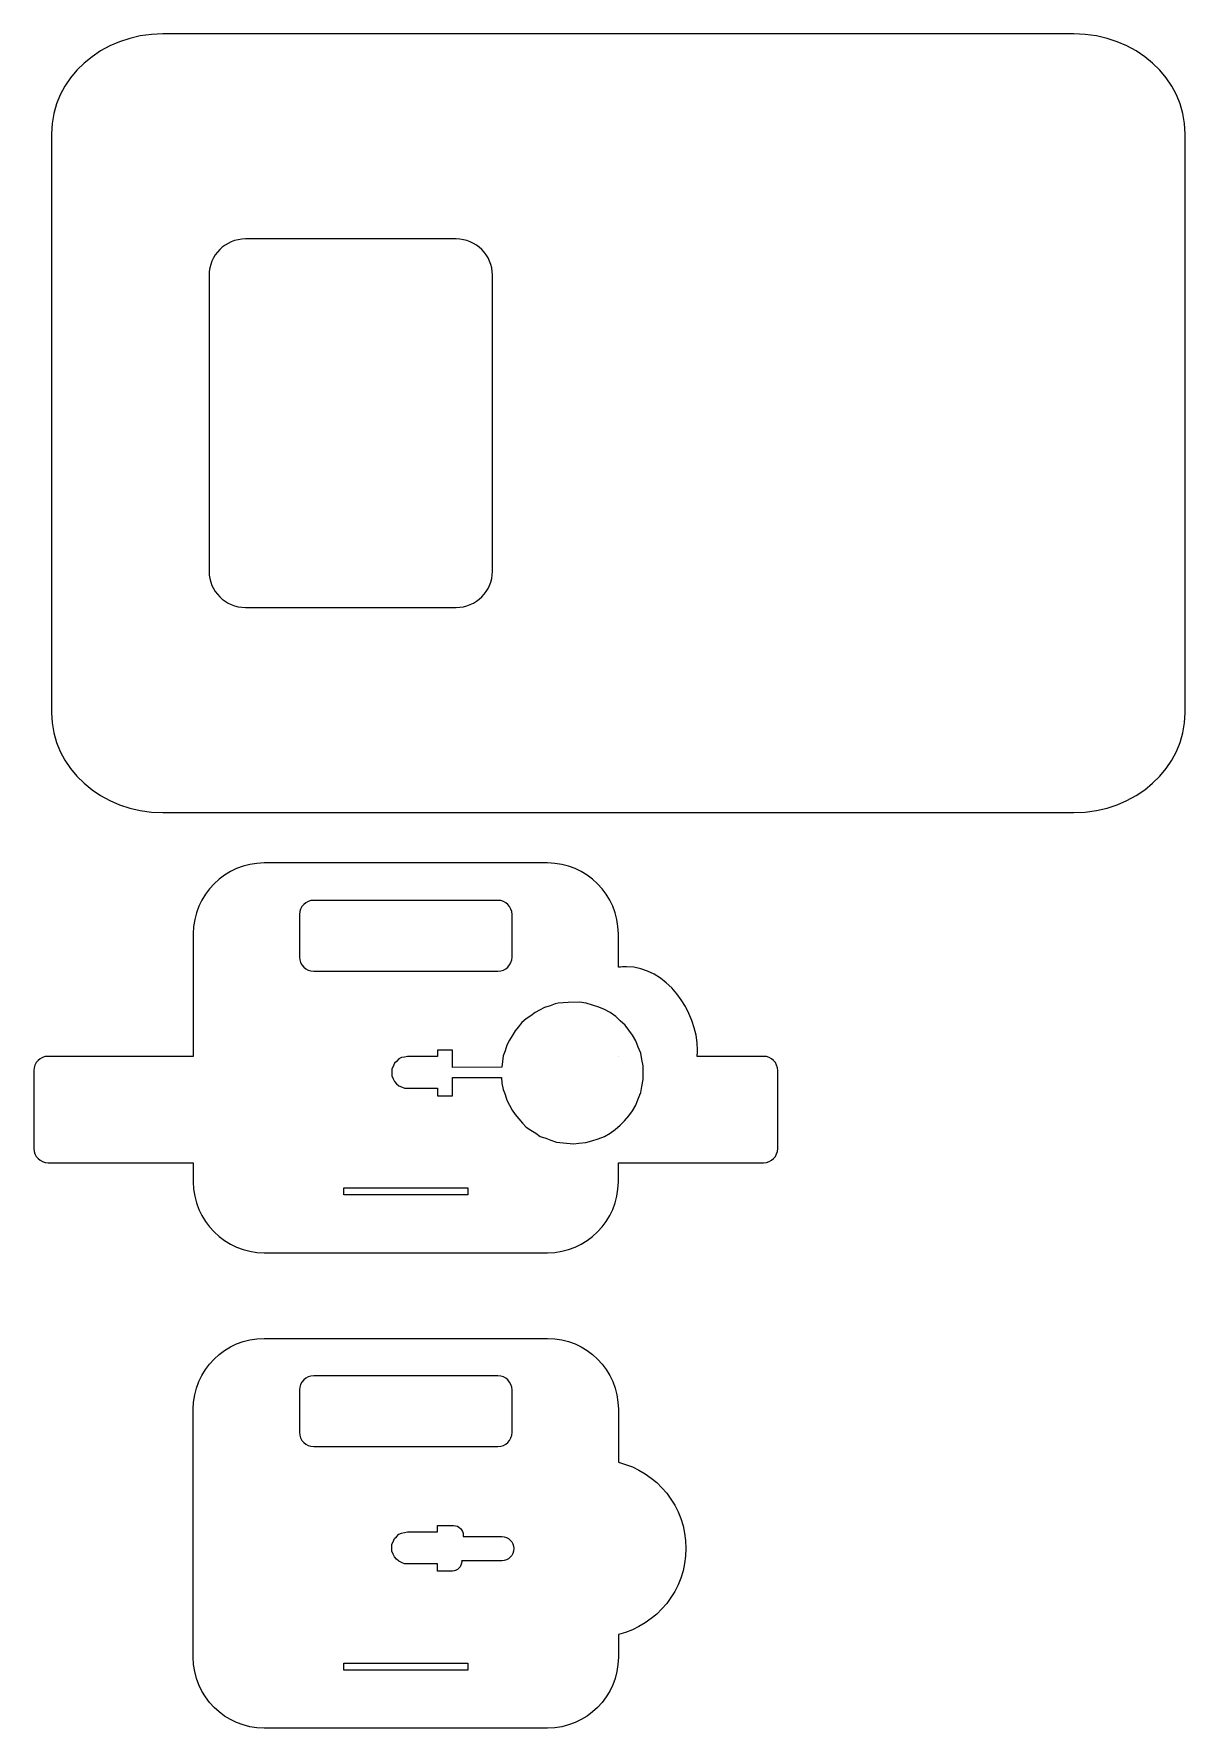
# Model space of a CAD drawing. Extents: x 4 to 167, y -247 to -8.
import ezdxf

# ---------------------------------------------------------------- set-up
doc = ezdxf.new("R2010")
doc.units = 0
doc.header["$MEASUREMENT"] = 0
doc.layers.add('LAYER_1', color=7, linetype='CONTINUOUS')

# ---------------------------------------------------------------- blocks, each defined once
blk = doc.blocks.new('BLOCK_2')
at = {"layer": 'LAYER_1', "color": 250}
blk.add_lwpolyline([(86.6, -151.88), (86.6, -151.88)], dxfattribs=at)
for points, knots in [([(86.6, -139.3), (86.6, -139.3), (86.6, -134.59), (86.6, -134.59), (86.6, -129.07), (82.12, -124.59), (76.6, -124.59), (76.6, -124.59), (36.6, -124.59), (36.6, -124.59), (31.08, -124.59), (26.6, -129.07), (26.6, -134.59), (26.6, -134.59), (26.6, -151.88), (26.6, -151.88), (26.6, -151.88), (6.1, -151.88), (6.1, -151.88), (5, -151.88), (4.1, -152.77), (4.1, -153.88), (4.1, -153.88), (4.1, -164.88), (4.1, -164.88), (4.1, -165.98), (5, -166.88), (6.1, -166.88), (6.1, -166.88), (26.6, -166.88), (26.6, -166.88), (26.6, -166.88), (26.6, -169.59), (26.6, -169.59), (26.6, -175.11), (31.08, -179.59), (36.6, -179.59), (36.6, -179.59), (76.6, -179.59), (76.6, -179.59), (82.12, -179.59), (86.6, -175.11), (86.6, -169.59), (86.6, -169.59), (86.6, -166.88), (86.6, -166.88), (86.6, -166.88), (107.1, -166.88), (107.1, -166.88), (108.21, -166.88), (109.1, -165.98), (109.1, -164.88), (109.1, -164.88), (109.1, -153.88), (109.1, -153.88), (109.1, -152.77), (108.21, -151.88), (107.1, -151.88), (107.1, -151.88), (97.73, -151.88), (97.73, -151.88)], [0, 0, 0, 0, 1, 1, 1, 2, 2, 2, 3, 3, 3, 4, 4, 4, 5, 5, 5, 6, 6, 6, 7, 7, 7, 8, 8, 8, 9, 9, 9, 10, 10, 10, 11, 11, 11, 12, 12, 12, 13, 13, 13, 14, 14, 14, 15, 15, 15, 16, 16, 16, 17, 17, 17, 18, 18, 18, 19, 19, 19, 20, 20, 20, 20]), ([(97.73, -151.88), (97.75, -151.59), (97.77, -151.3), (97.77, -151), (97.77, -145.47), (93.29, -139.23), (87.76, -139.23), (87.37, -139.23), (86.98, -139.25), (86.6, -139.3)], [0, 0, 0, 0, 1, 1, 1, 2, 2, 2, 3, 3, 3, 3])]:
    blk.add_open_spline(points, degree=3, knots=knots, dxfattribs=at)

msp = doc.modelspace()

# ---------------------------------------------------------------- linework, layer by layer
at = {"layer": 'LAYER_1', "color": 250}
for points in [[(63.21, -153.47), (63.21, -151), (61.09, -151), (61.09, -151.88), (61.09, -151.88), (59.86, -151.88), (56.86, -151.88), (56.86, -151.88), (56.42, -151.97), (55.97, -152.06), (55.62, -152.24), (55.27, -152.59), (55, -152.85), (54.83, -153.29), (54.65, -153.65), (54.65, -154.18), (54.65, -154.18), (54.65, -154.62), (54.83, -155.06), (55, -155.41), (55.27, -155.76), (55.62, -156.03), (55.97, -156.2), (56.42, -156.38), (56.86, -156.38), (59.86, -156.38), (59.86, -156.38), (61.09, -156.38), (61.09, -157.44), (63.21, -157.44), (63.21, -154.88)], [(65.35, -171.43), (65.35, -171.43), (47.85, -171.43), (47.85, -171.43), (47.85, -170.43), (47.85, -170.43), (65.35, -170.43), (65.35, -170.43), (65.35, -171.43)], [(65.35, -238.52), (65.35, -238.52), (47.85, -238.52), (47.85, -238.52), (47.85, -237.52), (47.85, -237.52), (65.35, -237.52), (65.35, -237.52), (65.35, -238.52)]]:
    msp.add_lwpolyline(points, dxfattribs=at)
for points, knots in [([(150.91, -7.59), (159.58, -7.59), (166.6, -13.89), (166.6, -21.67), (166.6, -21.67), (166.6, -103.38), (166.6, -103.38), (166.6, -111.16), (159.58, -117.47), (150.91, -117.47), (150.91, -117.47), (22.29, -117.47), (22.29, -117.47), (13.62, -117.47), (6.6, -111.16), (6.6, -103.38), (6.6, -103.38), (6.6, -21.67), (6.6, -21.67), (6.6, -13.89), (13.62, -7.59), (22.29, -7.59), (22.29, -7.59), (150.91, -7.59), (150.91, -7.59)], [0, 0, 0, 0, 1, 1, 1, 2, 2, 2, 3, 3, 3, 4, 4, 4, 5, 5, 5, 6, 6, 6, 7, 7, 7, 8, 8, 8, 8]), ([(68.83, -83.43), (68.83, -86.25), (66.54, -88.53), (63.71, -88.53), (63.71, -88.53), (33.96, -88.53), (33.96, -88.53), (31.13, -88.53), (28.83, -86.25), (28.83, -83.43), (28.83, -83.43), (28.83, -41.63), (28.83, -41.63), (28.83, -38.81), (31.13, -36.53), (33.96, -36.53), (33.96, -36.53), (63.71, -36.53), (63.71, -36.53), (66.54, -36.53), (68.83, -38.81), (68.83, -41.63), (68.83, -41.63), (68.83, -83.43), (68.83, -83.43)], [0, 0, 0, 0, 1, 1, 1, 2, 2, 2, 3, 3, 3, 4, 4, 4, 5, 5, 5, 6, 6, 6, 7, 7, 7, 8, 8, 8, 8]), ([(71.6, -137.86), (71.6, -138.97), (70.7, -139.86), (69.6, -139.86), (69.6, -139.86), (43.6, -139.86), (43.6, -139.86), (42.5, -139.86), (41.6, -138.97), (41.6, -137.86), (41.6, -137.86), (41.6, -131.86), (41.6, -131.86), (41.6, -130.76), (42.5, -129.86), (43.6, -129.86), (43.6, -129.86), (69.6, -129.86), (69.6, -129.86), (70.7, -129.86), (71.6, -130.76), (71.6, -131.86), (71.6, -131.86), (71.6, -137.86), (71.6, -137.86)], [0, 0, 0, 0, 1, 1, 1, 2, 2, 2, 3, 3, 3, 4, 4, 4, 5, 5, 5, 6, 6, 6, 7, 7, 7, 8, 8, 8, 8]), ([(63.21, -154.88), (63.21, -154.88), (63.21, -154.88), (63.21, -154.88), (63.21, -154.88), (63.21, -154.88), (63.21, -154.88), (63.21, -154.88), (70.09, -154.88), (70.09, -154.88), (70.09, -154.88), (70.09, -154.88), (70.09, -154.88), (70.09, -154.88), (70.17, -155.67), (70.17, -155.67), (70.17, -155.67), (70.35, -156.56), (70.35, -156.56), (70.35, -156.56), (70.61, -157.26), (70.61, -157.26), (70.61, -157.26), (70.88, -158.06), (70.88, -158.06), (70.88, -158.06), (71.23, -158.76), (71.23, -158.76), (71.23, -158.76), (71.59, -159.47), (71.59, -159.47), (71.59, -159.47), (72.03, -160.08), (72.03, -160.08), (72.03, -160.08), (72.56, -160.7), (72.56, -160.7), (72.56, -160.7), (73.08, -161.32), (73.08, -161.32), (73.08, -161.32), (73.61, -161.85), (73.61, -161.85), (73.61, -161.85), (74.23, -162.29), (74.23, -162.29), (74.23, -162.29), (74.94, -162.73), (74.94, -162.73), (74.94, -162.73), (75.55, -163.17), (75.55, -163.17), (75.55, -163.17), (76.35, -163.44), (76.35, -163.44), (76.35, -163.44), (77.05, -163.7), (77.05, -163.7), (77.05, -163.7), (77.85, -163.97), (77.85, -163.97), (77.85, -163.97), (77.85, -163.97), (77.85, -163.97), (77.85, -163.97), (79.26, -164.14), (79.26, -164.14), (79.26, -164.14), (79.26, -164.14), (79.26, -164.14), (79.26, -164.14), (80.32, -164.23), (80.32, -164.23), (80.32, -164.23), (81.02, -164.14), (81.02, -164.14), (81.02, -164.14), (81.02, -164.14), (81.02, -164.14), (81.02, -164.14), (81.99, -164.05), (81.99, -164.05), (81.99, -164.05), (82.87, -163.79), (82.87, -163.79), (82.87, -163.79), (83.76, -163.52), (83.76, -163.52), (83.76, -163.52), (84.64, -163.17), (84.64, -163.17), (84.64, -163.17), (85.43, -162.73), (85.43, -162.73), (85.43, -162.73), (86.14, -162.2), (86.14, -162.2), (86.14, -162.2), (86.84, -161.58), (86.84, -161.58), (86.84, -161.58), (87.46, -160.97), (87.46, -160.97), (87.46, -160.97), (88.08, -160.26), (88.08, -160.26), (88.08, -160.26), (88.61, -159.56), (88.61, -159.56), (88.61, -159.56), (89.05, -158.76), (89.05, -158.76), (89.05, -158.76), (89.4, -157.88), (89.4, -157.88), (89.4, -157.88), (89.75, -157), (89.75, -157), (89.75, -157), (89.93, -156.12), (89.93, -156.12), (89.93, -156.12), (90.11, -155.15), (90.11, -155.15), (90.11, -155.15), (90.11, -154.18), (90.11, -154.18), (90.11, -154.18), (90.11, -154.18), (90.11, -154.18), (90.11, -154.18), (90.11, -153.21), (90.11, -153.21), (90.11, -153.21), (89.93, -152.32), (89.93, -152.32), (89.93, -152.32), (89.75, -151.44), (89.75, -151.44), (89.75, -151.44), (89.4, -150.56), (89.4, -150.56), (89.4, -150.56), (89.05, -149.68), (89.05, -149.68), (89.05, -149.68), (88.61, -148.88), (88.61, -148.88), (88.61, -148.88), (88.08, -148.18), (88.08, -148.18), (88.08, -148.18), (87.55, -147.47), (87.55, -147.47), (87.55, -147.47), (86.84, -146.86), (86.84, -146.86), (86.84, -146.86), (86.23, -146.24), (86.23, -146.24), (86.23, -146.24), (85.43, -145.71), (85.43, -145.71), (85.43, -145.71), (84.64, -145.27), (84.64, -145.27), (84.64, -145.27), (83.84, -144.92), (83.84, -144.92), (83.84, -144.92), (82.96, -144.65), (82.96, -144.65), (82.96, -144.65), (82.08, -144.39), (82.08, -144.39), (82.08, -144.39), (81.11, -144.21), (81.11, -144.21), (81.11, -144.21), (81.11, -144.21), (81.11, -144.21), (81.11, -144.21), (79.52, -144.3), (79.52, -144.3), (79.52, -144.3), (79.52, -144.3), (79.52, -144.3), (79.52, -144.3), (78.11, -144.39), (78.11, -144.39), (78.11, -144.39), (77.67, -144.47), (77.67, -144.47), (77.67, -144.47), (77.67, -144.47), (77.67, -144.47), (77.67, -144.47), (76.96, -144.74), (76.96, -144.74), (76.96, -144.74), (76.17, -145), (76.17, -145), (76.17, -145), (75.47, -145.36), (75.47, -145.36), (75.47, -145.36), (74.85, -145.71), (74.85, -145.71), (74.85, -145.71), (74.23, -146.15), (74.23, -146.15), (74.23, -146.15), (73.61, -146.59), (73.61, -146.59), (73.61, -146.59), (73, -147.12), (73, -147.12), (73, -147.12), (72.47, -147.74), (72.47, -147.74), (72.47, -147.74), (72.03, -148.27), (72.03, -148.27), (72.03, -148.27), (71.59, -148.97), (71.59, -148.97), (71.59, -148.97), (71.23, -149.59), (71.23, -149.59), (71.23, -149.59), (70.88, -150.29), (70.88, -150.29), (70.88, -150.29), (70.61, -151.09), (70.61, -151.09), (70.61, -151.09), (70.35, -151.79), (70.35, -151.79), (70.35, -151.79), (70.26, -152.59), (70.26, -152.59), (70.26, -152.59), (70.17, -153.38), (70.17, -153.38), (70.17, -153.38), (63.21, -153.47), (63.21, -153.47), (63.21, -153.47), (63.21, -153.47), (63.21, -153.47), (63.21, -153.47), (63.21, -153.47), (63.21, -153.47)], [0, 0, 0, 0, 1, 1, 1, 2, 2, 2, 3, 3, 3, 4, 4, 4, 5, 5, 5, 6, 6, 6, 7, 7, 7, 8, 8, 8, 9, 9, 9, 10, 10, 10, 11, 11, 11, 12, 12, 12, 13, 13, 13, 14, 14, 14, 15, 15, 15, 16, 16, 16, 17, 17, 17, 18, 18, 18, 19, 19, 19, 20, 20, 20, 21, 21, 21, 22, 22, 22, 23, 23, 23, 24, 24, 24, 25, 25, 25, 26, 26, 26, 27, 27, 27, 28, 28, 28, 29, 29, 29, 30, 30, 30, 31, 31, 31, 32, 32, 32, 33, 33, 33, 34, 34, 34, 35, 35, 35, 36, 36, 36, 37, 37, 37, 38, 38, 38, 39, 39, 39, 40, 40, 40, 41, 41, 41, 42, 42, 42, 43, 43, 43, 44, 44, 44, 45, 45, 45, 46, 46, 46, 47, 47, 47, 48, 48, 48, 49, 49, 49, 50, 50, 50, 51, 51, 51, 52, 52, 52, 53, 53, 53, 54, 54, 54, 55, 55, 55, 56, 56, 56, 57, 57, 57, 58, 58, 58, 59, 59, 59, 60, 60, 60, 61, 61, 61, 62, 62, 62, 63, 63, 63, 64, 64, 64, 65, 65, 65, 66, 66, 66, 67, 67, 67, 68, 68, 68, 69, 69, 69, 70, 70, 70, 71, 71, 71, 72, 72, 72, 73, 73, 73, 74, 74, 74, 75, 75, 75, 76, 76, 76, 77, 77, 77, 78, 78, 78, 79, 79, 79, 80, 80, 80, 81, 81, 81, 82, 82, 82, 83, 83, 83, 84, 84, 84, 84]), ([(96.14, -221.31), (96.14, -215.42), (92.07, -210.49), (86.6, -209.16), (86.6, -209.16), (86.6, -208.15), (86.6, -208.15), (86.6, -208.15), (86.6, -201.68), (86.6, -201.68), (86.6, -196.15), (82.12, -191.68), (76.6, -191.68), (76.6, -191.68), (36.6, -191.68), (36.6, -191.68), (31.08, -191.68), (26.6, -196.15), (26.6, -201.68), (26.6, -201.68), (26.6, -233.96), (26.6, -233.96), (26.6, -233.96), (26.6, -236.68), (26.6, -236.68), (26.6, -242.2), (31.08, -246.68), (36.6, -246.68), (36.6, -246.68), (76.6, -246.68), (76.6, -246.68), (82.12, -246.68), (86.6, -242.2), (86.6, -236.68), (86.6, -236.68), (86.6, -233.96), (86.6, -233.96), (86.6, -233.96), (86.6, -233.45), (86.6, -233.45), (92.07, -232.12), (96.14, -227.19), (96.14, -221.31)], [0, 0, 0, 0, 1, 1, 1, 2, 2, 2, 3, 3, 3, 4, 4, 4, 5, 5, 5, 6, 6, 6, 7, 7, 7, 8, 8, 8, 9, 9, 9, 10, 10, 10, 11, 11, 11, 12, 12, 12, 13, 13, 13, 14, 14, 14, 14]), ([(71.6, -204.95), (71.6, -206.05), (70.7, -206.95), (69.6, -206.95), (69.6, -206.95), (43.6, -206.95), (43.6, -206.95), (42.5, -206.95), (41.6, -206.05), (41.6, -204.95), (41.6, -204.95), (41.6, -198.95), (41.6, -198.95), (41.6, -197.85), (42.5, -196.95), (43.6, -196.95), (43.6, -196.95), (69.6, -196.95), (69.6, -196.95), (70.7, -196.95), (71.6, -197.85), (71.6, -198.95), (71.6, -198.95), (71.6, -204.95), (71.6, -204.95)], [0, 0, 0, 0, 1, 1, 1, 2, 2, 2, 3, 3, 3, 4, 4, 4, 5, 5, 5, 6, 6, 6, 7, 7, 7, 8, 8, 8, 8]), ([(70.13, -219.63), (70.11, -219.63), (70.1, -219.63), (70.09, -219.63), (70.09, -219.63), (70.09, -219.63), (70.09, -219.63), (70.09, -219.63), (64.7, -219.63), (64.7, -219.63), (64.7, -219.57), (64.71, -219.52), (64.71, -219.46), (64.71, -218.7), (64.1, -218.09), (63.34, -218.09), (63.28, -218.09), (63.22, -218.1), (63.17, -218.11), (63.17, -218.11), (63.17, -218.09), (63.17, -218.09), (63.17, -218.09), (61.09, -218.09), (61.09, -218.09), (61.09, -218.09), (61.09, -218.97), (61.09, -218.97), (61.09, -218.97), (59.86, -218.97), (59.86, -218.97), (59.86, -218.97), (56.86, -218.97), (56.86, -218.97), (56.86, -218.97), (56.42, -219.06), (56.42, -219.06), (56.42, -219.06), (55.97, -219.15), (55.97, -219.15), (55.97, -219.15), (55.62, -219.32), (55.62, -219.32), (55.62, -219.32), (55.27, -219.67), (55.27, -219.67), (55.27, -219.67), (55, -219.94), (55, -219.94), (55, -219.94), (54.83, -220.38), (54.83, -220.38), (54.83, -220.38), (54.65, -220.73), (54.65, -220.73), (54.65, -220.73), (54.65, -221.26), (54.65, -221.26), (54.65, -221.26), (54.65, -221.7), (54.65, -221.7), (54.65, -221.7), (54.83, -222.14), (54.83, -222.14), (54.83, -222.14), (55, -222.5), (55, -222.5), (55, -222.5), (55.27, -222.85), (55.27, -222.85), (55.27, -222.85), (55.62, -223.11), (55.62, -223.11), (55.62, -223.11), (55.97, -223.29), (55.97, -223.29), (55.97, -223.29), (56.42, -223.47), (56.42, -223.47), (56.42, -223.47), (56.86, -223.47), (56.86, -223.47), (56.86, -223.47), (59.86, -223.47), (59.86, -223.47), (59.86, -223.47), (61.09, -223.47), (61.09, -223.47), (61.09, -223.47), (61.09, -224.53), (61.09, -224.53), (61.09, -224.53), (63.17, -224.53), (63.17, -224.53), (63.17, -224.53), (63.17, -224.52), (63.17, -224.52), (63.9, -224.49), (64.49, -223.89), (64.49, -223.15), (64.49, -223.12), (64.48, -223.1), (64.48, -223.07), (64.48, -223.07), (70.09, -223.07), (70.09, -223.07), (70.09, -223.07), (70.09, -223.06), (70.09, -223.06), (70.1, -223.06), (70.11, -223.07), (70.13, -223.07), (71.08, -223.07), (71.85, -222.3), (71.85, -221.35), (71.85, -220.4), (71.08, -219.63), (70.13, -219.63)], [0, 0, 0, 0, 1, 1, 1, 2, 2, 2, 3, 3, 3, 4, 4, 4, 5, 5, 5, 6, 6, 6, 7, 7, 7, 8, 8, 8, 9, 9, 9, 10, 10, 10, 11, 11, 11, 12, 12, 12, 13, 13, 13, 14, 14, 14, 15, 15, 15, 16, 16, 16, 17, 17, 17, 18, 18, 18, 19, 19, 19, 20, 20, 20, 21, 21, 21, 22, 22, 22, 23, 23, 23, 24, 24, 24, 25, 25, 25, 26, 26, 26, 27, 27, 27, 28, 28, 28, 29, 29, 29, 30, 30, 30, 31, 31, 31, 32, 32, 32, 33, 33, 33, 34, 34, 34, 35, 35, 35, 36, 36, 36, 37, 37, 37, 38, 38, 38, 39, 39, 39, 39])]:
    msp.add_open_spline(points, degree=3, knots=knots, dxfattribs=at)

# ---------------------------------------------------------------- block references
at = {"layer": 'LAYER_1'}
msp.add_blockref('BLOCK_2', (0, 0), dxfattribs=at)

doc.saveas('drawing.dxf')
